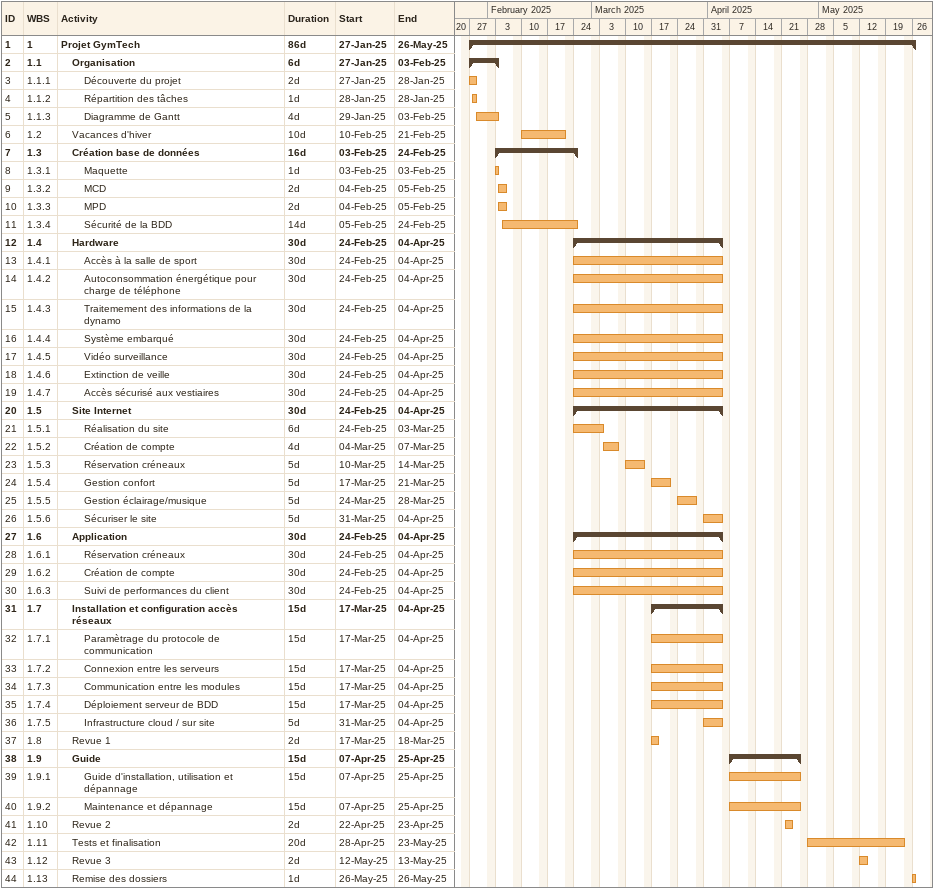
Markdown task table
| ID | WBS | Task | Duration | Start | Finish |
|---|---|---|---|---|---|
| 1 | 1 | **Projet GymTech** | 86d | 2025-01-27 | 2025-05-26 |
| 2 | 1.1 | **Organisation** | 6d | 2025-01-27 | 2025-02-03 |
| 3 | 1.1.1 | Découverte du projet | 2d | 2025-01-27 | 2025-01-28 |
| 4 | 1.1.2 | Répartition des tâches | 1d | 2025-01-28 | 2025-01-28 |
| 5 | 1.1.3 | Diagramme de Gantt | 4d | 2025-01-29 | 2025-02-03 |
| 6 | 1.2 | Vacances d'hiver | 10d | 2025-02-10 | 2025-02-21 |
| 7 | 1.3 | **Création base de données** | 16d | 2025-02-03 | 2025-02-24 |
| 8 | 1.3.1 | Maquette | 1d | 2025-02-03 | 2025-02-03 |
| 9 | 1.3.2 | MCD | 2d | 2025-02-04 | 2025-02-05 |
| 10 | 1.3.3 | MPD | 2d | 2025-02-04 | 2025-02-05 |
| 11 | 1.3.4 | Sécurité de la BDD | 14d | 2025-02-05 | 2025-02-24 |
| 12 | 1.4 | **Hardware** | 30d | 2025-02-24 | 2025-04-04 |
| 13 | 1.4.1 | Accès à la salle de sport | 30d | 2025-02-24 | 2025-04-04 |
| 14 | 1.4.2 | Autoconsommation énergétique pour charge de téléphone | 30d | 2025-02-24 | 2025-04-04 |
| 15 | 1.4.3 | Traitemement des informations de la dynamo | 30d | 2025-02-24 | 2025-04-04 |
| 16 | 1.4.4 | Système embarqué | 30d | 2025-02-24 | 2025-04-04 |
| 17 | 1.4.5 | Vidéo surveillance | 30d | 2025-02-24 | 2025-04-04 |
| 18 | 1.4.6 | Extinction de veille | 30d | 2025-02-24 | 2025-04-04 |
| 19 | 1.4.7 | Accès sécurisé aux vestiaires | 30d | 2025-02-24 | 2025-04-04 |
| 20 | 1.5 | **Site Internet** | 30d | 2025-02-24 | 2025-04-04 |
| 21 | 1.5.1 | Réalisation du site | 6d | 2025-02-24 | 2025-03-03 |
| 22 | 1.5.2 | Création de compte | 4d | 2025-03-04 | 2025-03-07 |
| 23 | 1.5.3 | Réservation créneaux | 5d | 2025-03-10 | 2025-03-14 |
| 24 | 1.5.4 | Gestion confort | 5d | 2025-03-17 | 2025-03-21 |
| 25 | 1.5.5 | Gestion éclairage/musique | 5d | 2025-03-24 | 2025-03-28 |
| 26 | 1.5.6 | Sécuriser le site | 5d | 2025-03-31 | 2025-04-04 |
| 27 | 1.6 | **Application** | 30d | 2025-02-24 | 2025-04-04 |
| 28 | 1.6.1 | Réservation créneaux | 30d | 2025-02-24 | 2025-04-04 |
| 29 | 1.6.2 | Création de compte | 30d | 2025-02-24 | 2025-04-04 |
| 30 | 1.6.3 | Suivi de performances du client | 30d | 2025-02-24 | 2025-04-04 |
| 31 | 1.7 | **Installation et configuration accès réseaux** | 15d | 2025-03-17 | 2025-04-04 |
| 32 | 1.7.1 | Paramètrage du protocole de communication | 15d | 2025-03-17 | 2025-04-04 |
| 33 | 1.7.2 | Connexion entre les serveurs | 15d | 2025-03-17 | 2025-04-04 |
| 34 | 1.7.3 | Communication entre les modules | 15d | 2025-03-17 | 2025-04-04 |
| 35 | 1.7.4 | Déploiement serveur de BDD | 15d | 2025-03-17 | 2025-04-04 |
| 36 | 1.7.5 | Infrastructure cloud / sur site | 5d | 2025-03-31 | 2025-04-04 |
| 37 | 1.8 | Revue 1 | 2d | 2025-03-17 | 2025-03-18 |
| 38 | 1.9 | **Guide** | 15d | 2025-04-07 | 2025-04-25 |
| 39 | 1.9.1 | Guide d'installation, utilisation et dépannage | 15d | 2025-04-07 | 2025-04-25 |
| 40 | 1.9.2 | Maintenance et dépannage | 15d | 2025-04-07 | 2025-04-25 |
| 41 | 1.10 | Revue 2 | 2d | 2025-04-22 | 2025-04-23 |
| 42 | 1.11 | Tests et finalisation | 20d | 2025-04-28 | 2025-05-23 |
| 43 | 1.12 | Revue 3 | 2d | 2025-05-12 | 2025-05-13 |
| 44 | 1.13 | Remise des dossiers | 1d | 2025-05-26 | 2025-05-26 |
